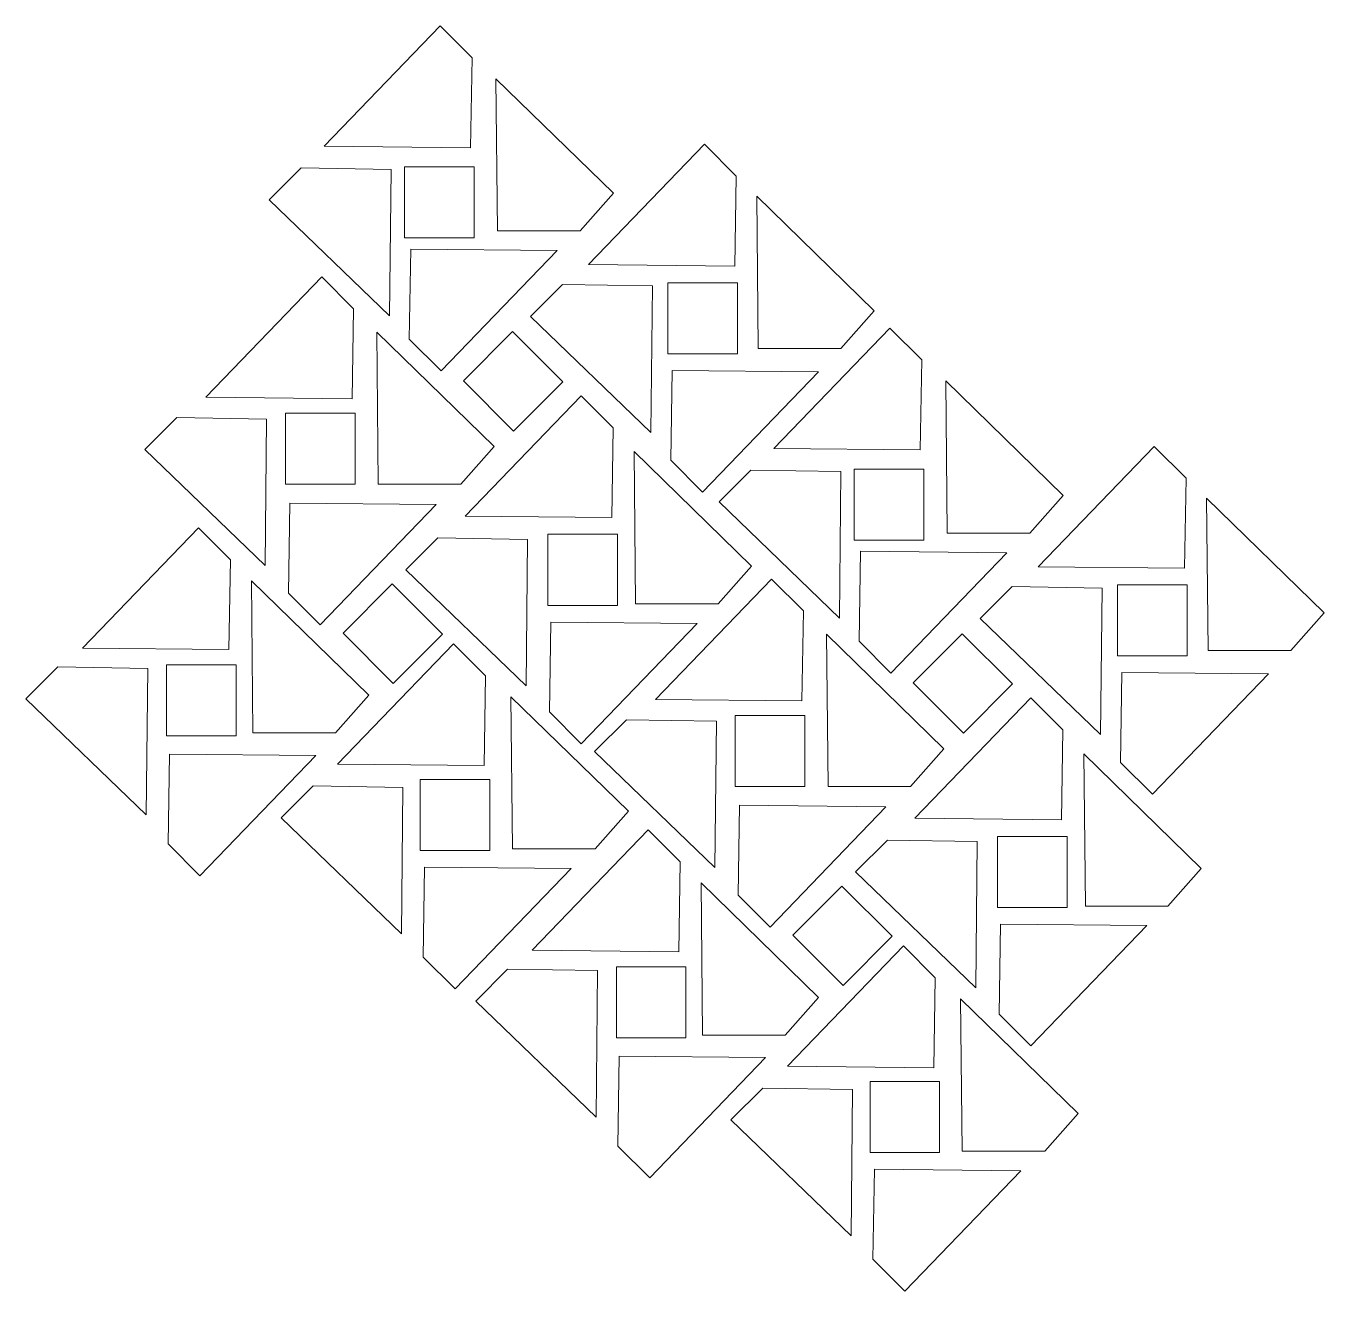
# Model space of a CAD drawing. Header units: centimetres. Extents: x 29.8 to 42, y -20.2 to -8.3.
import ezdxf

# ---------------------------------------------------------------- set-up
doc = ezdxf.new("R2010")
doc.units = ezdxf.units.CM
doc.header["$MEASUREMENT"] = 0
doc.layers.add('layer 1', color=7, linetype='Continuous')

msp = doc.modelspace()

# ---------------------------------------------------------------- linework, layer by layer
at = {"layer": 'layer 1', "color": 242, "lineweight": 9}
for points in [[(33.38058, -10.33677), (34.03482, -10.33677), (34.03482, -9.66891), (33.38058, -9.66891), (33.38058, -10.33677)], [(35.85489, -11.42524), (36.50913, -11.42524), (36.50913, -10.75738), (35.85489, -10.75738), (35.85489, -11.42524)], [(32.26088, -12.65197), (32.91512, -12.65197), (32.91512, -11.98411), (32.26088, -11.98411), (32.26088, -12.65197)], [(37.60878, -13.17653), (38.26302, -13.17653), (38.26302, -12.50867), (37.60878, -12.50867), (37.60878, -13.17653)], [(34.72791, -13.79008), (35.38215, -13.79008), (35.38215, -13.12222), (34.72791, -13.12222), (34.72791, -13.79008)], [(40.08309, -14.265), (40.73733, -14.265), (40.73733, -13.59714), (40.08309, -13.59714), (40.08309, -14.265)], [(31.14322, -15.01678), (31.79746, -15.01678), (31.79746, -14.34892), (31.14322, -14.34892), (31.14322, -15.01678)], [(36.48908, -15.49173), (37.14332, -15.49173), (37.14332, -14.82387), (36.48908, -14.82387), (36.48908, -15.49173)], [(33.52847, -16.09355), (34.18271, -16.09355), (34.18271, -15.42569), (33.52847, -15.42569), (33.52847, -16.09355)], [(38.95611, -16.62984), (39.61035, -16.62984), (39.61035, -15.96198), (38.95611, -15.96198), (38.95611, -16.62984)], [(35.37142, -17.85654), (36.02566, -17.85654), (36.02566, -17.18868), (35.37142, -17.18868), (35.37142, -17.85654)], [(37.75667, -18.93331), (38.41091, -18.93331), (38.41091, -18.26545), (37.75667, -18.26545), (37.75667, -18.93331)]]:
    msp.add_lwpolyline(points, close=True, dxfattribs=at)
for points in [[(33.71497, -8.34398), (33.71497, -8.34398), (32.62457, -9.47527), (32.62457, -9.47527), (32.62457, -9.47527), (32.62457, -9.47527), (34.0012, -9.4889), (34.0012, -9.4889), (34.0012, -9.4889), (34.0012, -9.4889), (34.01483, -8.64384), (34.01483, -8.64384), (34.01483, -8.64384), (34.01483, -8.64384), (33.71497, -8.34398), (33.71497, -8.34398)], [(34.23999, -8.83937), (34.23999, -8.83937), (34.25362, -10.27052), (34.25362, -10.27052), (34.25362, -10.27052), (34.25362, -10.27052), (35.03053, -10.27052), (35.03053, -10.27052), (35.03053, -10.27052), (35.03053, -10.27052), (35.34402, -9.91614), (35.34402, -9.91614), (35.34402, -9.91614), (35.34402, -9.91614), (34.23999, -8.83937), (34.23999, -8.83937)], [(36.19907, -9.45626), (36.19907, -9.45626), (35.10867, -10.58755), (35.10867, -10.58755), (35.10867, -10.58755), (35.10867, -10.58755), (36.4853, -10.60118), (36.4853, -10.60118), (36.4853, -10.60118), (36.4853, -10.60118), (36.49893, -9.75612), (36.49893, -9.75612), (36.49893, -9.75612), (36.49893, -9.75612), (36.19907, -9.45626), (36.19907, -9.45626)], [(32.10904, -9.97867), (32.10904, -9.97867), (33.24033, -11.06907), (33.24033, -11.06907), (33.24033, -11.06907), (33.24033, -11.06907), (33.25396, -9.69244), (33.25396, -9.69244), (33.25396, -9.69244), (33.25396, -9.69244), (32.4089, -9.67881), (32.4089, -9.67881), (32.4089, -9.67881), (32.4089, -9.67881), (32.10904, -9.97867), (32.10904, -9.97867)], [(36.69259, -9.9435), (36.69259, -9.9435), (36.70622, -11.37465), (36.70622, -11.37465), (36.70622, -11.37465), (36.70622, -11.37465), (37.48313, -11.37465), (37.48313, -11.37465), (37.48313, -11.37465), (37.48313, -11.37465), (37.79662, -11.02027), (37.79662, -11.02027), (37.79662, -11.02027), (37.79662, -11.02027), (36.69259, -9.9435), (36.69259, -9.9435)], [(33.72473, -11.5869), (33.72473, -11.5869), (34.81513, -10.45561), (34.81513, -10.45561), (34.81513, -10.45561), (34.81513, -10.45561), (33.4385, -10.44198), (33.4385, -10.44198), (33.4385, -10.44198), (33.4385, -10.44198), (33.42487, -11.28704), (33.42487, -11.28704), (33.42487, -11.28704), (33.42487, -11.28704), (33.72473, -11.5869), (33.72473, -11.5869)], [(32.60163, -10.70289), (32.60163, -10.70289), (31.51123, -11.83418), (31.51123, -11.83418), (31.51123, -11.83418), (31.51123, -11.83418), (32.88786, -11.84781), (32.88786, -11.84781), (32.88786, -11.84781), (32.88786, -11.84781), (32.90149, -11.00275), (32.90149, -11.00275), (32.90149, -11.00275), (32.90149, -11.00275), (32.60163, -10.70289), (32.60163, -10.70289)], [(34.56497, -11.07425), (34.56497, -11.07425), (35.69626, -12.16465), (35.69626, -12.16465), (35.69626, -12.16465), (35.69626, -12.16465), (35.70989, -10.78802), (35.70989, -10.78802), (35.70989, -10.78802), (35.70989, -10.78802), (34.86483, -10.77439), (34.86483, -10.77439), (34.86483, -10.77439), (34.86483, -10.77439), (34.56497, -11.07425), (34.56497, -11.07425)], [(33.11957, -11.22083), (33.11957, -11.22083), (33.1332, -12.65198), (33.1332, -12.65198), (33.1332, -12.65198), (33.1332, -12.65198), (33.91011, -12.65198), (33.91011, -12.65198), (33.91011, -12.65198), (33.91011, -12.65198), (34.2236, -12.2976), (34.2236, -12.2976), (34.2236, -12.2976), (34.2236, -12.2976), (33.11957, -11.22083), (33.11957, -11.22083)], [(33.93336, -11.67943), (33.93336, -11.67943), (34.39597, -11.21682), (34.39597, -11.21682), (34.39597, -11.21682), (34.39597, -11.21682), (34.86823, -11.68907), (34.86823, -11.68907), (34.86823, -11.68907), (34.86823, -11.68907), (34.40561, -12.15169), (34.40561, -12.15169), (34.40561, -12.15169), (34.40561, -12.15169), (33.93336, -11.67943), (33.93336, -11.67943)], [(37.94317, -11.18374), (37.94317, -11.18374), (36.85277, -12.31503), (36.85277, -12.31503), (36.85277, -12.31503), (36.85277, -12.31503), (38.2294, -12.32866), (38.2294, -12.32866), (38.2294, -12.32866), (38.2294, -12.32866), (38.24303, -11.4836), (38.24303, -11.4836), (38.24303, -11.4836), (38.24303, -11.4836), (37.94317, -11.18374), (37.94317, -11.18374)], [(36.18296, -12.72636), (36.18296, -12.72636), (37.27336, -11.59507), (37.27336, -11.59507), (37.27336, -11.59507), (37.27336, -11.59507), (35.89673, -11.58144), (35.89673, -11.58144), (35.89673, -11.58144), (35.89673, -11.58144), (35.8831, -12.4265), (35.8831, -12.4265), (35.8831, -12.4265), (35.8831, -12.4265), (36.18296, -12.72636), (36.18296, -12.72636)], [(38.46819, -11.67913), (38.46819, -11.67913), (38.48182, -13.11028), (38.48182, -13.11028), (38.48182, -13.11028), (38.48182, -13.11028), (39.25873, -13.11028), (39.25873, -13.11028), (39.25873, -13.11028), (39.25873, -13.11028), (39.57222, -12.7559), (39.57222, -12.7559), (39.57222, -12.7559), (39.57222, -12.7559), (38.46819, -11.67913), (38.46819, -11.67913)], [(35.0414, -11.82055), (35.0414, -11.82055), (33.951, -12.95184), (33.951, -12.95184), (33.951, -12.95184), (33.951, -12.95184), (35.32763, -12.96547), (35.32763, -12.96547), (35.32763, -12.96547), (35.32763, -12.96547), (35.34126, -12.12041), (35.34126, -12.12041), (35.34126, -12.12041), (35.34126, -12.12041), (35.0414, -11.82055), (35.0414, -11.82055)], [(30.93877, -12.32486), (30.93877, -12.32486), (32.07006, -13.41526), (32.07006, -13.41526), (32.07006, -13.41526), (32.07006, -13.41526), (32.08369, -12.03863), (32.08369, -12.03863), (32.08369, -12.03863), (32.08369, -12.03863), (31.23863, -12.025), (31.23863, -12.025), (31.23863, -12.025), (31.23863, -12.025), (30.93877, -12.32486), (30.93877, -12.32486)], [(40.42727, -12.29602), (40.42727, -12.29602), (39.33687, -13.42731), (39.33687, -13.42731), (39.33687, -13.42731), (39.33687, -13.42731), (40.7135, -13.44094), (40.7135, -13.44094), (40.7135, -13.44094), (40.7135, -13.44094), (40.72713, -12.59588), (40.72713, -12.59588), (40.72713, -12.59588), (40.72713, -12.59588), (40.42727, -12.29602), (40.42727, -12.29602)], [(35.5389, -12.34531), (35.5389, -12.34531), (35.55253, -13.77646), (35.55253, -13.77646), (35.55253, -13.77646), (35.55253, -13.77646), (36.32944, -13.77646), (36.32944, -13.77646), (36.32944, -13.77646), (36.32944, -13.77646), (36.64293, -13.42208), (36.64293, -13.42208), (36.64293, -13.42208), (36.64293, -13.42208), (35.5389, -12.34531), (35.5389, -12.34531)], [(36.33724, -12.81843), (36.33724, -12.81843), (37.46853, -13.90883), (37.46853, -13.90883), (37.46853, -13.90883), (37.46853, -13.90883), (37.48216, -12.5322), (37.48216, -12.5322), (37.48216, -12.5322), (37.48216, -12.5322), (36.6371, -12.51857), (36.6371, -12.51857), (36.6371, -12.51857), (36.6371, -12.51857), (36.33724, -12.81843), (36.33724, -12.81843)], [(40.92079, -12.78326), (40.92079, -12.78326), (40.93442, -14.21441), (40.93442, -14.21441), (40.93442, -14.21441), (40.93442, -14.21441), (41.71133, -14.21441), (41.71133, -14.21441), (41.71133, -14.21441), (41.71133, -14.21441), (42.02482, -13.86003), (42.02482, -13.86003), (42.02482, -13.86003), (42.02482, -13.86003), (40.92079, -12.78326), (40.92079, -12.78326)], [(32.588, -13.97409), (32.588, -13.97409), (33.6784, -12.8428), (33.6784, -12.8428), (33.6784, -12.8428), (33.6784, -12.8428), (32.30177, -12.82917), (32.30177, -12.82917), (32.30177, -12.82917), (32.30177, -12.82917), (32.28814, -13.67423), (32.28814, -13.67423), (32.28814, -13.67423), (32.28814, -13.67423), (32.588, -13.97409), (32.588, -13.97409)], [(31.44308, -13.06088), (31.44308, -13.06088), (30.35268, -14.19217), (30.35268, -14.19217), (30.35268, -14.19217), (30.35268, -14.19217), (31.72931, -14.2058), (31.72931, -14.2058), (31.72931, -14.2058), (31.72931, -14.2058), (31.74294, -13.36074), (31.74294, -13.36074), (31.74294, -13.36074), (31.74294, -13.36074), (31.44308, -13.06088), (31.44308, -13.06088)], [(33.39217, -13.45615), (33.39217, -13.45615), (34.52346, -14.54655), (34.52346, -14.54655), (34.52346, -14.54655), (34.52346, -14.54655), (34.53709, -13.16992), (34.53709, -13.16992), (34.53709, -13.16992), (34.53709, -13.16992), (33.69203, -13.15629), (33.69203, -13.15629), (33.69203, -13.15629), (33.69203, -13.15629), (33.39217, -13.45615), (33.39217, -13.45615)], [(37.95293, -14.42666), (37.95293, -14.42666), (39.04333, -13.29537), (39.04333, -13.29537), (39.04333, -13.29537), (39.04333, -13.29537), (37.6667, -13.28174), (37.6667, -13.28174), (37.6667, -13.28174), (37.6667, -13.28174), (37.65307, -14.1268), (37.65307, -14.1268), (37.65307, -14.1268), (37.65307, -14.1268), (37.95293, -14.42666), (37.95293, -14.42666)], [(36.82983, -13.54265), (36.82983, -13.54265), (35.73943, -14.67394), (35.73943, -14.67394), (35.73943, -14.67394), (35.73943, -14.67394), (37.11606, -14.68757), (37.11606, -14.68757), (37.11606, -14.68757), (37.11606, -14.68757), (37.12969, -13.84251), (37.12969, -13.84251), (37.12969, -13.84251), (37.12969, -13.84251), (36.82983, -13.54265), (36.82983, -13.54265)], [(31.94058, -13.55838), (31.94058, -13.55838), (31.95421, -14.98953), (31.95421, -14.98953), (31.95421, -14.98953), (31.95421, -14.98953), (32.73112, -14.98953), (32.73112, -14.98953), (32.73112, -14.98953), (32.73112, -14.98953), (33.04461, -14.63515), (33.04461, -14.63515), (33.04461, -14.63515), (33.04461, -14.63515), (31.94058, -13.55838), (31.94058, -13.55838)], [(32.80207, -14.05105), (32.80207, -14.05105), (33.26468, -13.58844), (33.26468, -13.58844), (33.26468, -13.58844), (33.26468, -13.58844), (33.73694, -14.06069), (33.73694, -14.06069), (33.73694, -14.06069), (33.73694, -14.06069), (33.27432, -14.52331), (33.27432, -14.52331), (33.27432, -14.52331), (33.27432, -14.52331), (32.80207, -14.05105), (32.80207, -14.05105)], [(38.79317, -13.91401), (38.79317, -13.91401), (39.92446, -15.00441), (39.92446, -15.00441), (39.92446, -15.00441), (39.92446, -15.00441), (39.93809, -13.62778), (39.93809, -13.62778), (39.93809, -13.62778), (39.93809, -13.62778), (39.09303, -13.61415), (39.09303, -13.61415), (39.09303, -13.61415), (39.09303, -13.61415), (38.79317, -13.91401), (38.79317, -13.91401)], [(35.0414, -15.09175), (35.0414, -15.09175), (36.1318, -13.96046), (36.1318, -13.96046), (36.1318, -13.96046), (36.1318, -13.96046), (34.75517, -13.94683), (34.75517, -13.94683), (34.75517, -13.94683), (34.75517, -13.94683), (34.74154, -14.79189), (34.74154, -14.79189), (34.74154, -14.79189), (34.74154, -14.79189), (35.0414, -15.09175), (35.0414, -15.09175)], [(33.84196, -14.15128), (33.84196, -14.15128), (32.75156, -15.28257), (32.75156, -15.28257), (32.75156, -15.28257), (32.75156, -15.28257), (34.12819, -15.2962), (34.12819, -15.2962), (34.12819, -15.2962), (34.12819, -15.2962), (34.14182, -14.45114), (34.14182, -14.45114), (34.14182, -14.45114), (34.14182, -14.45114), (33.84196, -14.15128), (33.84196, -14.15128)], [(37.34777, -14.06059), (37.34777, -14.06059), (37.3614, -15.49174), (37.3614, -15.49174), (37.3614, -15.49174), (37.3614, -15.49174), (38.13831, -15.49174), (38.13831, -15.49174), (38.13831, -15.49174), (38.13831, -15.49174), (38.4518, -15.13736), (38.4518, -15.13736), (38.4518, -15.13736), (38.4518, -15.13736), (37.34777, -14.06059), (37.34777, -14.06059)], [(38.16156, -14.51919), (38.16156, -14.51919), (38.62417, -14.05658), (38.62417, -14.05658), (38.62417, -14.05658), (38.62417, -14.05658), (39.09643, -14.52883), (39.09643, -14.52883), (39.09643, -14.52883), (39.09643, -14.52883), (38.63381, -14.99145), (38.63381, -14.99145), (38.63381, -14.99145), (38.63381, -14.99145), (38.16156, -14.51919), (38.16156, -14.51919)], [(29.82111, -14.66922), (29.82111, -14.66922), (30.9524, -15.75962), (30.9524, -15.75962), (30.9524, -15.75962), (30.9524, -15.75962), (30.96603, -14.38299), (30.96603, -14.38299), (30.96603, -14.38299), (30.96603, -14.38299), (30.12097, -14.36936), (30.12097, -14.36936), (30.12097, -14.36936), (30.12097, -14.36936), (29.82111, -14.66922), (29.82111, -14.66922)], [(40.41116, -15.56612), (40.41116, -15.56612), (41.50156, -14.43483), (41.50156, -14.43483), (41.50156, -14.43483), (41.50156, -14.43483), (40.12493, -14.4212), (40.12493, -14.4212), (40.12493, -14.4212), (40.12493, -14.4212), (40.1113, -15.26626), (40.1113, -15.26626), (40.1113, -15.26626), (40.1113, -15.26626), (40.41116, -15.56612), (40.41116, -15.56612)], [(34.38035, -14.64878), (34.38035, -14.64878), (34.39398, -16.07993), (34.39398, -16.07993), (34.39398, -16.07993), (34.39398, -16.07993), (35.17089, -16.07993), (35.17089, -16.07993), (35.17089, -16.07993), (35.17089, -16.07993), (35.48438, -15.72555), (35.48438, -15.72555), (35.48438, -15.72555), (35.48438, -15.72555), (34.38035, -14.64878), (34.38035, -14.64878)], [(39.2696, -14.66031), (39.2696, -14.66031), (38.1792, -15.7916), (38.1792, -15.7916), (38.1792, -15.7916), (38.1792, -15.7916), (39.55583, -15.80523), (39.55583, -15.80523), (39.55583, -15.80523), (39.55583, -15.80523), (39.56946, -14.96017), (39.56946, -14.96017), (39.56946, -14.96017), (39.56946, -14.96017), (39.2696, -14.66031), (39.2696, -14.66031)], [(35.16697, -15.16462), (35.16697, -15.16462), (36.29826, -16.25502), (36.29826, -16.25502), (36.29826, -16.25502), (36.29826, -16.25502), (36.31189, -14.87839), (36.31189, -14.87839), (36.31189, -14.87839), (36.31189, -14.87839), (35.46683, -14.86476), (35.46683, -14.86476), (35.46683, -14.86476), (35.46683, -14.86476), (35.16697, -15.16462), (35.16697, -15.16462)], [(31.45671, -16.33208), (31.45671, -16.33208), (32.54711, -15.20079), (32.54711, -15.20079), (32.54711, -15.20079), (32.54711, -15.20079), (31.17048, -15.18716), (31.17048, -15.18716), (31.17048, -15.18716), (31.17048, -15.18716), (31.15685, -16.03222), (31.15685, -16.03222), (31.15685, -16.03222), (31.15685, -16.03222), (31.45671, -16.33208), (31.45671, -16.33208)], [(39.7671, -15.18507), (39.7671, -15.18507), (39.78073, -16.61622), (39.78073, -16.61622), (39.78073, -16.61622), (39.78073, -16.61622), (40.55764, -16.61622), (40.55764, -16.61622), (40.55764, -16.61622), (40.55764, -16.61622), (40.87113, -16.26184), (40.87113, -16.26184), (40.87113, -16.26184), (40.87113, -16.26184), (39.7671, -15.18507), (39.7671, -15.18507)], [(32.21999, -15.78688), (32.21999, -15.78688), (33.35128, -16.87728), (33.35128, -16.87728), (33.35128, -16.87728), (33.35128, -16.87728), (33.36491, -15.50065), (33.36491, -15.50065), (33.36491, -15.50065), (33.36491, -15.50065), (32.51985, -15.48702), (32.51985, -15.48702), (32.51985, -15.48702), (32.51985, -15.48702), (32.21999, -15.78688), (32.21999, -15.78688)], [(36.8162, -16.81385), (36.8162, -16.81385), (37.9066, -15.68256), (37.9066, -15.68256), (37.9066, -15.68256), (37.9066, -15.68256), (36.52997, -15.66893), (36.52997, -15.66893), (36.52997, -15.66893), (36.52997, -15.66893), (36.51634, -16.51399), (36.51634, -16.51399), (36.51634, -16.51399), (36.51634, -16.51399), (36.8162, -16.81385), (36.8162, -16.81385)], [(35.67128, -15.90064), (35.67128, -15.90064), (34.58088, -17.03193), (34.58088, -17.03193), (34.58088, -17.03193), (34.58088, -17.03193), (35.95751, -17.04556), (35.95751, -17.04556), (35.95751, -17.04556), (35.95751, -17.04556), (35.97114, -16.2005), (35.97114, -16.2005), (35.97114, -16.2005), (35.97114, -16.2005), (35.67128, -15.90064), (35.67128, -15.90064)], [(37.62037, -16.29591), (37.62037, -16.29591), (38.75166, -17.38631), (38.75166, -17.38631), (38.75166, -17.38631), (38.75166, -17.38631), (38.76529, -16.00968), (38.76529, -16.00968), (38.76529, -16.00968), (38.76529, -16.00968), (37.92023, -15.99605), (37.92023, -15.99605), (37.92023, -15.99605), (37.92023, -15.99605), (37.62037, -16.29591), (37.62037, -16.29591)], [(33.85559, -17.39522), (33.85559, -17.39522), (34.94599, -16.26393), (34.94599, -16.26393), (34.94599, -16.26393), (34.94599, -16.26393), (33.56936, -16.2503), (33.56936, -16.2503), (33.56936, -16.2503), (33.56936, -16.2503), (33.55573, -17.09536), (33.55573, -17.09536), (33.55573, -17.09536), (33.55573, -17.09536), (33.85559, -17.39522), (33.85559, -17.39522)], [(36.16878, -16.39814), (36.16878, -16.39814), (36.18241, -17.82929), (36.18241, -17.82929), (36.18241, -17.82929), (36.18241, -17.82929), (36.95932, -17.82929), (36.95932, -17.82929), (36.95932, -17.82929), (36.95932, -17.82929), (37.27281, -17.47491), (37.27281, -17.47491), (37.27281, -17.47491), (37.27281, -17.47491), (36.16878, -16.39814), (36.16878, -16.39814)], [(37.03027, -16.89081), (37.03027, -16.89081), (37.49288, -16.4282), (37.49288, -16.4282), (37.49288, -16.4282), (37.49288, -16.4282), (37.96514, -16.90045), (37.96514, -16.90045), (37.96514, -16.90045), (37.96514, -16.90045), (37.50252, -17.36307), (37.50252, -17.36307), (37.50252, -17.36307), (37.50252, -17.36307), (37.03027, -16.89081), (37.03027, -16.89081)], [(39.2696, -17.93151), (39.2696, -17.93151), (40.36, -16.80022), (40.36, -16.80022), (40.36, -16.80022), (40.36, -16.80022), (38.98337, -16.78659), (38.98337, -16.78659), (38.98337, -16.78659), (38.98337, -16.78659), (38.96974, -17.63165), (38.96974, -17.63165), (38.96974, -17.63165), (38.96974, -17.63165), (39.2696, -17.93151), (39.2696, -17.93151)], [(38.07016, -16.99104), (38.07016, -16.99104), (36.97976, -18.12233), (36.97976, -18.12233), (36.97976, -18.12233), (36.97976, -18.12233), (38.35639, -18.13596), (38.35639, -18.13596), (38.35639, -18.13596), (38.35639, -18.13596), (38.37002, -17.2909), (38.37002, -17.2909), (38.37002, -17.2909), (38.37002, -17.2909), (38.07016, -16.99104), (38.07016, -16.99104)], [(34.04931, -17.50898), (34.04931, -17.50898), (35.1806, -18.59938), (35.1806, -18.59938), (35.1806, -18.59938), (35.1806, -18.59938), (35.19423, -17.22275), (35.19423, -17.22275), (35.19423, -17.22275), (35.19423, -17.22275), (34.34917, -17.20912), (34.34917, -17.20912), (34.34917, -17.20912), (34.34917, -17.20912), (34.04931, -17.50898), (34.04931, -17.50898)], [(38.60855, -17.48854), (38.60855, -17.48854), (38.62218, -18.91969), (38.62218, -18.91969), (38.62218, -18.91969), (38.62218, -18.91969), (39.39909, -18.91969), (39.39909, -18.91969), (39.39909, -18.91969), (39.39909, -18.91969), (39.71258, -18.56531), (39.71258, -18.56531), (39.71258, -18.56531), (39.71258, -18.56531), (38.60855, -17.48854), (38.60855, -17.48854)], [(35.68491, -19.17184), (35.68491, -19.17184), (36.77531, -18.04055), (36.77531, -18.04055), (36.77531, -18.04055), (36.77531, -18.04055), (35.39868, -18.02692), (35.39868, -18.02692), (35.39868, -18.02692), (35.39868, -18.02692), (35.38505, -18.87198), (35.38505, -18.87198), (35.38505, -18.87198), (35.38505, -18.87198), (35.68491, -19.17184), (35.68491, -19.17184)], [(36.44819, -18.62664), (36.44819, -18.62664), (37.57948, -19.71704), (37.57948, -19.71704), (37.57948, -19.71704), (37.57948, -19.71704), (37.59311, -18.34041), (37.59311, -18.34041), (37.59311, -18.34041), (37.59311, -18.34041), (36.74805, -18.32678), (36.74805, -18.32678), (36.74805, -18.32678), (36.74805, -18.32678), (36.44819, -18.62664), (36.44819, -18.62664)], [(38.08379, -20.23498), (38.08379, -20.23498), (39.17419, -19.10369), (39.17419, -19.10369), (39.17419, -19.10369), (39.17419, -19.10369), (37.79756, -19.09006), (37.79756, -19.09006), (37.79756, -19.09006), (37.79756, -19.09006), (37.78393, -19.93512), (37.78393, -19.93512), (37.78393, -19.93512), (37.78393, -19.93512), (38.08379, -20.23498), (38.08379, -20.23498)]]:
    msp.add_open_spline(points, degree=3, knots=[0, 0, 0, 0, 0.2, 0.2, 0.2, 0.2, 0.4, 0.4, 0.4, 0.4, 0.6, 0.6, 0.6, 0.6, 1, 1, 1, 1], dxfattribs=at)

doc.saveas('drawing.dxf')
